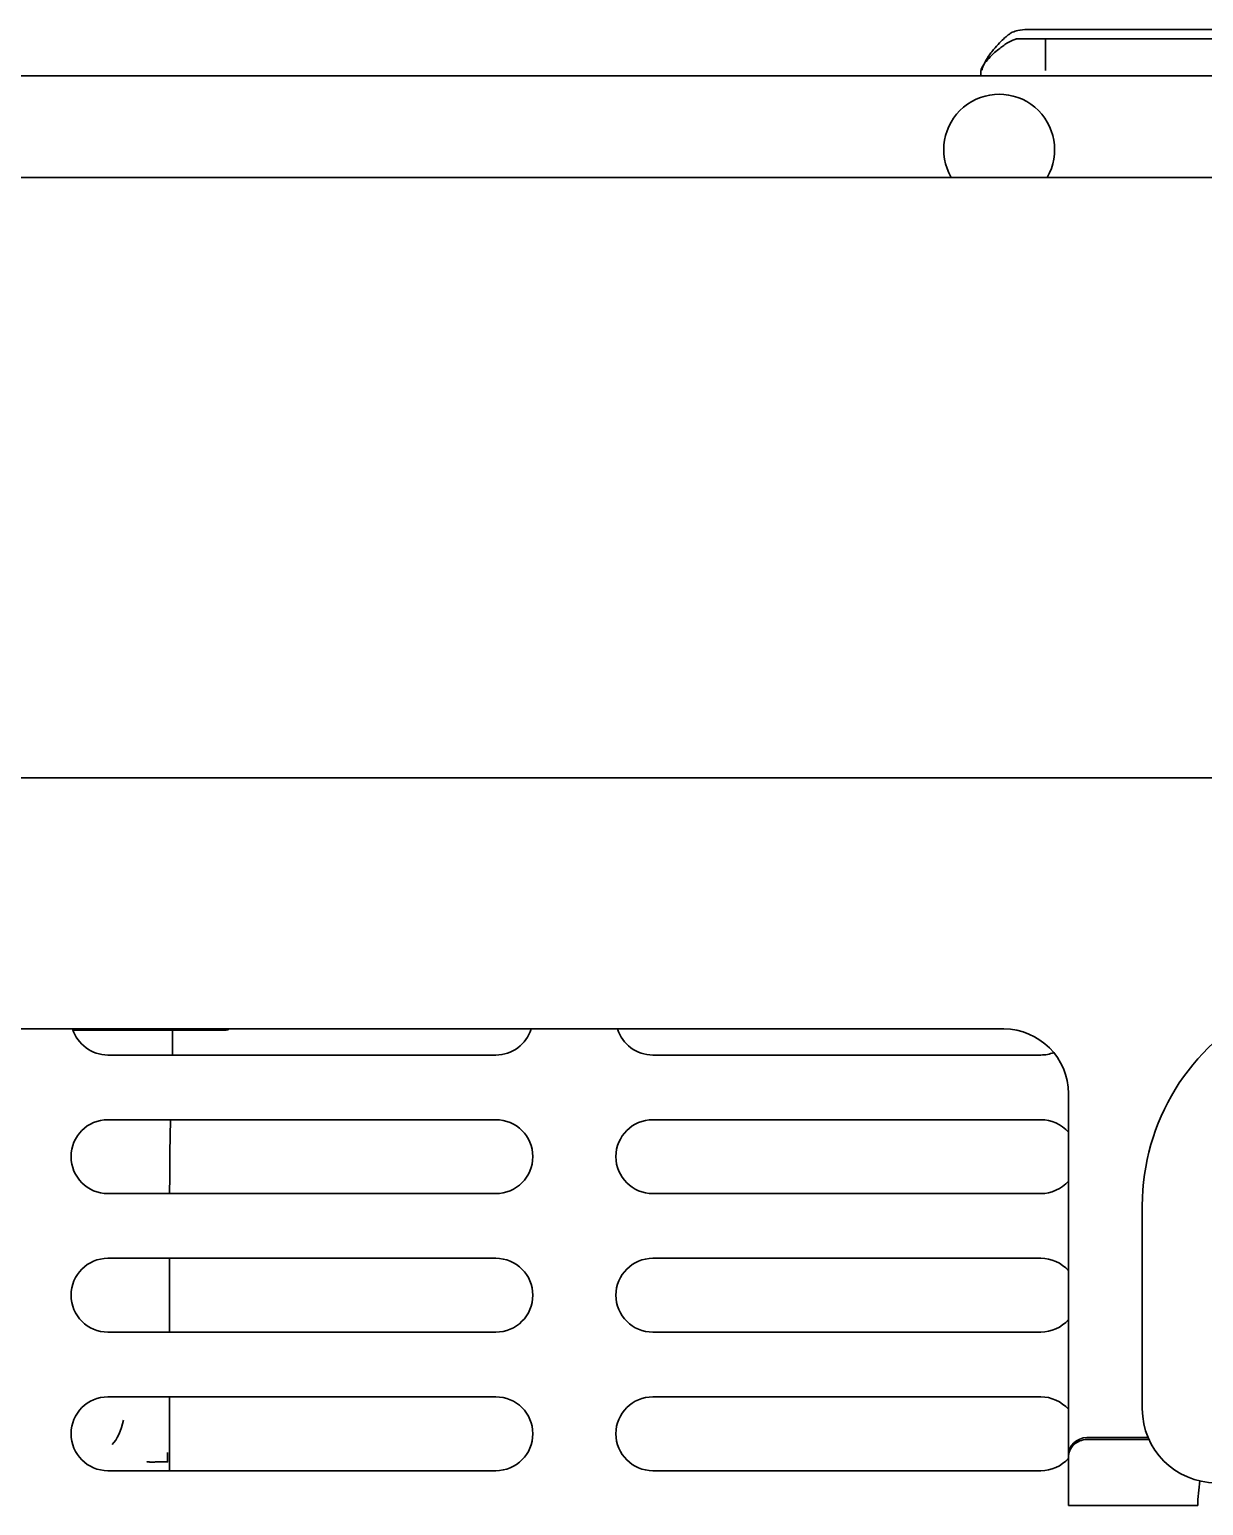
# Model space of a CAD drawing. Extents: x 6769 to 10051, y -94 to 2900.
# Drawn here: x 8832.6 to 8959.7, y 2686.4 to 2846.1 of the extents above; entities that cross this region are included whole.
import ezdxf

# ---------------------------------------------------------------- set-up
doc = ezdxf.new("R2010")
doc.units = 0
doc.header["$LTSCALE"] = 5
doc.layers.add('1', color=7, linetype='CONTINUOUS', true_color=0xffffff)

msp = doc.modelspace()

# ---------------------------------------------------------------- linework, layer by layer
at = {"layer": '1', "color": 7, "linetype": 'Continuous', "lineweight": 35}
for p, q in [((8942.55, 2846.13), (9020.26, 2846.13)), ((8939.57, 2845.13), (8942.57, 2845.13)), ((8942.57, 2845.13), (8990.06, 2845.13)), ((8538.56, 2841.13), (9067.56, 2841.13)), ((8935.56, 2841.13), (8935.57, 2841.7)), ((8935.61, 2841.7), (8935.57, 2841.7)), ((8539.32, 2830.13), (9066.8, 2830.13)), ((8594.07, 2765.13), (9012.06, 2765.13)), ((8938.06, 2737.95), (8668.06, 2737.95)), ((8849.84, 2737.83), (8837.28, 2737.83)), ((8848.06, 2735.13), (8848.06, 2737.83)), ((8853.84, 2737.83), (8849.84, 2737.83)), ((8883.06, 2735.13), (8841.06, 2735.13)), ((8942.06, 2735.13), (8900.06, 2735.13)), ((8945.06, 2695.05), (8945.06, 2730.95)), ((8841.06, 2728.13), (8883.06, 2728.13)), ((8900.06, 2728.13), (8942.06, 2728.13)), ((8883.06, 2720.13), (8841.06, 2720.13)), ((8942.06, 2720.13), (8900.06, 2720.13)), ((8953.06, 2696.83), (8953.06, 2718.83)), ((8841.06, 2713.13), (8883.06, 2713.13)), ((8900.06, 2713.13), (8942.06, 2713.13)), ((8883.06, 2705.13), (8841.06, 2705.13)), ((8942.06, 2705.13), (8900.06, 2705.13)), ((8841.06, 2698.13), (8883.06, 2698.13)), ((8900.06, 2698.13), (8942.06, 2698.13)), ((8945.06, 2694.63), (8945.06, 2695.05)), ((8945.06, 2691.78), (8945.06, 2694.63)), ((8953.69, 2693.71), (8947.06, 2693.71)), ((8953.79, 2693.51), (8947.06, 2693.51)), ((8945.06, 2691.57), (8945.06, 2691.78)), ((8945.06, 2687.03), (8945.06, 2691.57)), ((8883.06, 2690.13), (8841.06, 2690.13)), ((8942.06, 2690.13), (8900.06, 2690.13)), ((8959.3, 2689.02), (8959.06, 2687.03)), ((8945.06, 2686.37), (8945.06, 2687.03)), ((8945.06, 2686.37), (8959.06, 2686.37)), ((8959.06, 2687.03), (8959.06, 2686.37))]:
    msp.add_line(p, q, dxfattribs=at)
for centre, radius, start, end in [((8937.56, 2833.13), 6, 329.9728, 210.0272), ((8977.06, 2718.83), 24, 116.7655, 180), ((8841.06, 2739.13), 4, 197.0747, 270), ((8853.84, 2738.33), 0.5, 270, 311.4787), ((8883.06, 2739.13), 4, 270, 342.9253), ((8900.06, 2739.13), 4, 197.0747, 270), ((8938.06, 2730.95), 7, 0, 90), ((8942.06, 2739.13), 4, 270, 290.7449), ((8841.06, 2724.13), 4, 90, 270), ((8883.06, 2724.13), 4, 270, 90), ((8900.06, 2724.13), 4, 90, 270), ((8942.06, 2724.13), 4, 41.4085, 90), ((8942.06, 2724.13), 4, 270, 318.5915), ((8841.06, 2709.13), 4, 90, 270), ((8883.06, 2709.13), 4, 270, 90), ((8900.06, 2709.13), 4, 90, 270), ((8942.06, 2709.13), 4, 41.4085, 90), ((8942.06, 2709.13), 4, 270, 318.5915), ((8841.06, 2694.13), 4, 90, 270), ((8883.06, 2694.13), 4, 270, 90), ((8900.06, 2694.13), 4, 90, 270), ((8942.06, 2694.13), 4, 41.4085, 90), ((8961.06, 2696.83), 8, 180, 270), ((8942.06, 2694.13), 4, 270, 318.5915)]:
    msp.add_arc(centre, radius, start, end, dxfattribs=at)
for centre, major_axis, ratio, start_param, end_param in [((8847.94, 2718.06), (0, -11.82), 0.017542, 3.692539, 4.536303), ((8841.52, 2695.6), (-0.71, -2.91), 0.393791, 0.555853, 1.666811), ((8947.06, 2691.78), (-2, 0), 0.965926, 4.712389, 6.283185), ((8947.06, 2691.57), (2, 0), 0.965926, 1.570796, 3.141593)]:
    msp.add_ellipse(centre, major_axis=major_axis, ratio=ratio, start_param=start_param, end_param=end_param, dxfattribs=at)
for points, degree, knots in [([(8940.61, 2846.13), (8940.24, 2846.14), (8939.64, 2846.08), (8939.13, 2845.91), (8938.81, 2845.75), (8938.61, 2845.61), (8938.41, 2845.44), (8938.04, 2845.14), (8937.55, 2844.65), (8936.9, 2843.92), (8936.32, 2843.17), (8935.97, 2842.52), (8935.76, 2842.09), (8935.72, 2841.86), (8935.71, 2841.73)], 3, [0, 0, 0, 0, 0.163503, 0.278819, 0.316582, 0.33184, 0.376781, 0.421584, 0.524572, 0.655469, 0.814176, 0.903557, 0.95107, 1, 1, 1, 1]), ([(8940.52, 2846.13), (8940.91, 2846.13), (8941.96, 2846.13), (8942.55, 2846.13)], 2, [0, 0, 0, 0.479692, 1, 1, 1]), ([(8939.26, 2845.07), (8938.97, 2844.96), (8938.52, 2844.74), (8937.95, 2844.35), (8937.45, 2843.97), (8936.88, 2843.48), (8936.29, 2842.88), (8935.86, 2842.34), (8935.65, 2841.94), (8935.62, 2841.77), (8935.61, 2841.7)], 3, [0, 0, 0, 0, 0.196069, 0.303922, 0.410906, 0.560765, 0.741148, 0.902177, 0.959928, 1, 1, 1, 1]), ([(8847.74, 2713.13), (8847.74, 2710.74), (8847.74, 2708.07), (8847.74, 2705.46), (8847.74, 2705.13)], 3, [0, 0, 0, 0, 0.873336, 1, 1, 1, 1]), ([(8847.74, 2698.13), (8847.74, 2697.11), (8847.74, 2694.39), (8847.74, 2691.75), (8847.74, 2690.13)], 3, [0, 0, 0, 0, 0.372783, 1, 1, 1, 1]), ([(8845.28, 2691.08), (8845.29, 2691.08), (8845.29, 2691.08), (8845.3, 2691.08), (8845.3, 2691.09), (8845.31, 2691.09), (8845.31, 2691.09), (8845.32, 2691.09), (8845.32, 2691.1), (8845.33, 2691.1), (8845.34, 2691.1), (8845.34, 2691.1), (8845.35, 2691.1), (8845.35, 2691.1), (8845.36, 2691.1), (8845.36, 2691.1), (8845.37, 2691.1), (8845.37, 2691.1), (8845.38, 2691.1), (8845.39, 2691.09), (8845.39, 2691.09), (8845.4, 2691.09), (8845.4, 2691.09), (8845.4, 2691.09)], 3, [0, 0, 0, 0, 0.051606, 0.102346, 0.152281, 0.201477, 0.250002, 0.297928, 0.345329, 0.392284, 0.438871, 0.485174, 0.531277, 0.577264, 0.623222, 0.669237, 0.715395, 0.761781, 0.808479, 0.855571, 0.903138, 0.951256, 1, 1, 1, 1]), ([(8845.4, 2691.09), (8845.41, 2691.09), (8845.42, 2691.09), (8845.45, 2691.08), (8845.47, 2691.08), (8845.49, 2691.08), (8845.52, 2691.08), (8845.54, 2691.08), (8845.57, 2691.07), (8845.59, 2691.07), (8845.62, 2691.07), (8845.64, 2691.07), (8845.67, 2691.07), (8845.7, 2691.07), (8845.73, 2691.07), (8845.75, 2691.07), (8845.78, 2691.07), (8845.81, 2691.07), (8845.84, 2691.07), (8845.87, 2691.07), (8845.9, 2691.07), (8845.93, 2691.07), (8845.96, 2691.07), (8845.99, 2691.07), (8846.04, 2691.07), (8846.08, 2691.07), (8846.14, 2691.07), (8846.19, 2691.08), (8846.25, 2691.08), (8846.29, 2691.08), (8846.34, 2691.08), (8846.38, 2691.08), (8846.43, 2691.08), (8846.47, 2691.08), (8846.5, 2691.08), (8846.54, 2691.08), (8846.59, 2691.08), (8846.65, 2691.08), (8846.72, 2691.08), (8846.78, 2691.08), (8846.84, 2691.08), (8846.89, 2691.08), (8846.94, 2691.08), (8846.98, 2691.08), (8847.02, 2691.08), (8847.06, 2691.08), (8847.11, 2691.08), (8847.15, 2691.08), (8847.18, 2691.08), (8847.2, 2691.08), (8847.21, 2691.08), (8847.23, 2691.08), (8847.24, 2691.08), (8847.26, 2691.08), (8847.27, 2691.08), (8847.28, 2691.08), (8847.29, 2691.08), (8847.3, 2691.08), (8847.31, 2691.08), (8847.31, 2691.08), (8847.32, 2691.08), (8847.32, 2691.08), (8847.33, 2691.08), (8847.33, 2691.08), (8847.33, 2691.08), (8847.34, 2691.08), (8847.34, 2691.08), (8847.34, 2691.08), (8847.34, 2691.08)], 3, [0, 0, 0, 0, 0.007889, 0.016017, 0.024383, 0.032988, 0.041832, 0.050916, 0.060241, 0.069806, 0.079611, 0.089658, 0.099947, 0.110477, 0.121249, 0.132264, 0.143521, 0.15502, 0.166763, 0.178748, 0.190977, 0.20345, 0.216166, 0.229127, 0.242331, 0.26725, 0.291409, 0.314808, 0.337447, 0.359326, 0.380444, 0.400801, 0.420397, 0.439231, 0.457304, 0.474615, 0.491164, 0.531767, 0.569813, 0.605299, 0.638226, 0.66859, 0.69639, 0.721625, 0.744294, 0.775722, 0.809709, 0.846259, 0.861236, 0.875448, 0.888893, 0.901572, 0.913484, 0.924629, 0.935007, 0.944617, 0.953459, 0.961533, 0.968839, 0.975377, 0.981146, 0.986146, 0.990377, 0.99384, 0.996534, 0.998458, 0.999613, 1, 1, 1, 1]), ([(8847.34, 2691.08), (8847.39, 2691.08), (8847.43, 2691.08), (8847.48, 2691.08), (8847.49, 2691.08), (8847.5, 2691.08), (8847.51, 2691.08), (8847.51, 2691.08), (8847.51, 2691.08), (8847.51, 2691.08), (8847.51, 2691.08)], 3, [0, 0, 0, 0, 0.5, 0.5, 0.75, 0.75, 0.875, 0.9375, 0.9375, 1, 1, 1, 1]), ([(8847.51, 2691.08), (8847.51, 2691.17), (8847.51, 2691.26), (8847.51, 2691.39), (8847.51, 2691.44), (8847.51, 2691.52), (8847.51, 2691.56), (8847.51, 2691.61), (8847.51, 2691.62), (8847.51, 2691.64), (8847.51, 2691.67), (8847.51, 2691.75), (8847.5, 2691.89), (8847.5, 2692.01), (8847.5, 2692.09)], 3, [0, 0, 0, 0, 0.25, 0.25, 0.375, 0.375, 0.5, 0.5, 0.53125, 0.53125, 0.5625, 0.625, 0.75, 1, 1, 1, 1])]:
    msp.add_open_spline(points, degree=degree, knots=knots, dxfattribs=at)
for points, weights in [([(8939.26, 2845.07), (8939.38, 2845.11), (8939.49, 2845.13), (8939.57, 2845.13)], [0.841029972809, 0.886759814304, 0.939749823368, 1]), ([(8942.57, 2845.13), (8942.57, 2845.13), (8942.57, 2842.84), (8942.57, 2841.7)], [1, 0.5, 0.5, 1])]:
    msp.add_rational_spline(points, weights, degree=3, dxfattribs=at)

doc.saveas('drawing.dxf')
